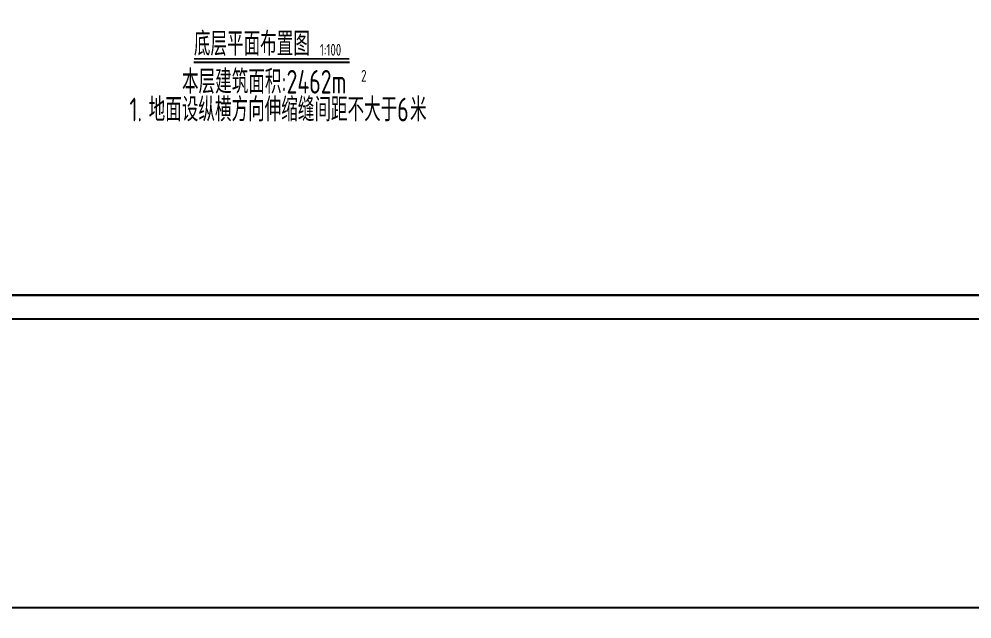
# Model space of a CAD drawing. Extents: x -17471 to 313636, y -71590 to 757901.
# Drawn here: x 50970 to 91214, y 58925 to 84243 of the extents above; entities that cross this region are included whole.
import ezdxf

# ---------------------------------------------------------------- set-up
doc = ezdxf.new("R2010")
doc.units = 0
doc.header["$LTSCALE"] = 1000
doc.header["$MEASUREMENT"] = 0
for name, color, linetype in [('DIM_SYMB', 3, 'Continuous'), ('PUB_TEXT', 7, 'Continuous'), ('PUB_TITLE', 4, 'Continuous')]:
    doc.layers.add(name, color=color, linetype=linetype)
doc.layers.add('TEXT', color=7, linetype='Continuous', lineweight=13)
doc.styles.add('TSSD_REIN', font='Tssdeng.shx', dxfattribs={"width": 0.7, "bigfont": 'hztxt.shx'})

msp = doc.modelspace()

# ---------------------------------------------------------------- linework, layer by layer
at = {"layer": 'DIM_SYMB', "const_width": 70}
msp.add_lwpolyline([(58353.3, 82563.4), (64921.2, 82563.4)], dxfattribs=at)
at = {"layer": 'DIM_SYMB'}
msp.add_lwpolyline([(58353.3, 82423.4), (64921.2, 82423.4)], dxfattribs=at)
at = {"layer": 'PUB_TITLE'}
for points in [[(0, 71590.1), (126100, 71590.1), (126100, 130990.1), (0, 130990.1)], [(0, 0), (126100, 0), (126100, 59400), (0, 59400)]]:
    msp.add_lwpolyline(points, close=True, dxfattribs=at)
at = {"layer": 'PUB_TITLE', "const_width": 100}
msp.add_lwpolyline([(2500, 72590.1), (125100, 72590.1), (125100, 129990.1), (2500, 129990.1)], close=True, dxfattribs=at)

# ---------------------------------------------------------------- texts
at = {"layer": 'PUB_TEXT', "style": 'TSSD_REIN', "width": 0.7}
for s, height, p in [('底层平面布置图', 1000, (58353.3, 82695.5)), ('1:100', 500, (63676.9, 82695.5))]:
    msp.add_text(s, height=height, dxfattribs=at).set_placement(p)
at = {"layer": 'TEXT', "style": 'TSSD_REIN', "width": 0.7}
for s, height, p in [('本层建筑面积', 1000, (57851.5, 81097.4)), (':2462m', 1000, (62051.5, 81097.4)), ('2', 500, (65416.9, 81597.4)), ('1.', 1000, (55635.4, 79923.7)), ('地面设纵横方向伸缩缝间距不大于', 1000, (56443.1, 79923.7)), ('6', 1000, (66943.1, 79923.7)), ('米', 1000, (67481.6, 79923.7))]:
    msp.add_text(s, height=height, dxfattribs=at).set_placement(p)

doc.saveas('drawing.dxf')
